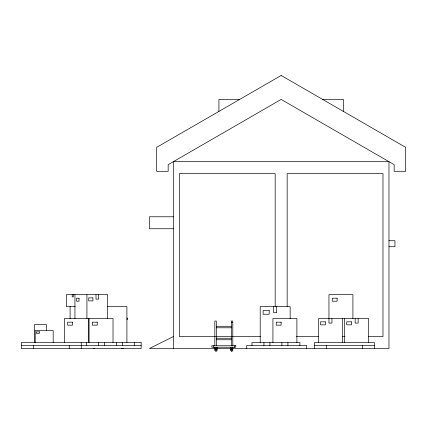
<?xml version="1.0" encoding="UTF-8"?>
<svg xmlns="http://www.w3.org/2000/svg" width="427" height="427" viewBox="0 0 427 427"><rect width="100%" height="100%" fill="white"/><g stroke="black" fill="none" stroke-linecap="round" stroke-linejoin="round"><path stroke-width="0.64" d="M173.357 336.556L149.402 348.533L388.97 348.533L388.97 161.668L173.357 161.668L173.357 348.533M239.67 99.427L218.923 99.427L218.923 111.404M322.663 99.427L343.409 99.427L343.409 111.404M173.357 216.772L149.402 216.772L149.402 228.749L173.357 228.749M388.97 240.727L394.959 240.727L394.959 246.715L388.97 246.715M75.264 306.613L66.372 306.613L66.372 294.63L107.673 294.63L107.673 318.59M107.609 306.613L126.91 306.613L126.91 342.545M231.306 322.534L232.8 322.534M216.334 326.276L231.306 326.276M216.334 327.776L231.306 327.776M260.534 336.556L179.345 336.556L179.345 173.65L275.175 173.65L275.175 306.634M296.471 336.556L318.43 336.556M342.39 336.556L345.053 336.556M368.341 336.556L382.982 336.556L382.982 173.65L287.152 173.65L287.152 306.634M216.334 338.253L231.306 338.253M216.334 339.753L231.306 339.753M21.35 345.539L141.134 345.539M314.512 345.539L374.404 345.539M214.834 349.483L215.582 349.483M216.334 349.483L217.081 349.483M230.559 349.483L231.306 349.483M232.053 349.483L232.8 349.483M374.404 348.533L374.404 342.545L314.512 342.545L314.512 348.533M368.634 342.545L368.634 318.59L318.473 318.59L318.473 342.545M362.427 345.539L362.427 348.533M358.152 318.59L358.152 323.079L355.157 323.079L355.157 318.59M352.916 318.59L352.916 294.63L328.955 294.63L328.955 323.079L331.95 323.079L331.95 318.59M344.68 318.59L344.68 342.545M342.433 318.59L342.433 342.545M326.49 345.539L326.49 348.533M306.618 348.533L306.618 345.539L246.726 345.539L246.726 348.533M299.882 345.539L299.882 342.545L251.967 342.545L251.967 345.539M296.888 342.545L296.888 318.59L272.928 318.59L272.928 342.545M290.152 318.59L290.152 306.613L260.203 306.613L260.203 342.545M287.905 342.545L287.905 345.539M281.916 342.545L281.916 345.539M276.675 306.613L276.675 312.601L273.68 312.601L273.68 306.613M269.933 342.545L269.933 345.539M263.945 342.545L263.945 345.539M234.3 345.742L234.3 347.236M232.8 345.742L232.8 321.035L231.306 321.035L231.306 345.742M232.8 347.236L232.8 350.78M232.053 351.528L232.053 347.989L231.306 347.989L231.306 351.528M230.559 347.236L230.559 350.78M217.081 347.236L217.081 350.78M216.334 345.742L216.334 321.035L214.834 321.035L214.834 345.742M216.334 351.528L216.334 347.989L215.582 347.989L215.582 351.528M214.834 347.236L214.834 350.78M213.34 345.742L213.34 347.236M134.398 342.545L134.398 345.539M122.421 342.545L122.421 345.539M116.432 342.545L116.432 345.539M113.022 342.545L113.022 318.59L64.36 318.59L64.36 342.545M104.45 342.545L104.45 345.539M98.594 294.63L98.594 299.124L96.006 299.124L96.006 294.63M98.461 342.545L98.461 345.539M89.067 318.59L89.067 342.545M88.314 318.59L88.314 342.545M86.927 294.63L86.927 318.59M86.484 342.545L86.484 345.539M81.242 342.545L81.242 348.533M74.949 294.63L74.949 318.59M73.252 294.63L73.252 296.877L72.195 296.877L72.195 294.63M70.092 306.613L70.092 318.59M69.265 345.539L69.265 348.533M53.178 342.545L53.178 330.567L35.211 330.567L35.211 342.545M46.383 330.567L46.383 324.579L34.406 324.579L34.406 342.545M33.327 345.539L33.327 348.533M94.741 348.336A1.5 1.5 0 0 1 93.241 348.336M123.189 348.336A1.5 1.5 0 0 1 121.69 348.336M126.92 318.04A0.747 0.747 0 0 1 127.668 318.788A0.747 0.747 0 0 1 126.92 319.54M281.163 75.472L156.682 147.342L156.682 171.296L168.174 171.296L168.174 164.662L281.163 99.427L394.158 164.662L394.158 171.296L405.65 171.296L405.65 147.342L281.163 75.472M92.915 297.891L88.72 297.891L88.72 300.886L92.915 300.886L92.915 297.891M79.027 298.211L76.604 298.211L76.604 301.206L79.027 301.206L79.027 298.211M337.116 298.211L332.27 298.211L332.27 301.206L337.116 301.206L337.116 298.211M269.186 310.482L263.133 310.482L263.133 314.224L269.186 314.224L269.186 310.482M325.39 321.846L320.544 321.846L320.544 324.84L325.39 324.84L325.39 321.846M351.592 321.846L346.745 321.846L346.745 324.84L351.592 324.84L351.592 321.846M72.515 322.166L67.669 322.166L67.669 325.161L72.515 325.161L72.515 322.166M97.223 322.166L92.376 322.166L92.376 325.161L97.223 325.161L97.223 322.166M281.089 322.166L276.242 322.166L276.242 325.161L281.089 325.161L281.089 322.166M39.401 331.838L36.407 331.838L36.407 333.332L39.401 333.332L39.401 331.838M141.134 342.545L21.35 342.545L21.35 348.533L141.134 348.533L141.134 342.545M235.8 345.742L211.84 345.742L211.84 347.236L235.8 347.236L235.8 345.742"/></g></svg>
